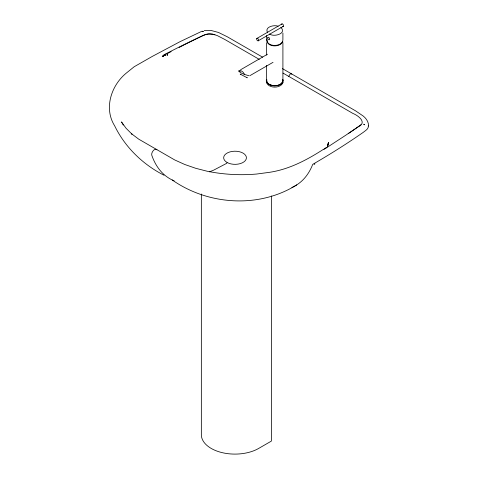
<?xml version="1.0" encoding="UTF-8"?>
<svg xmlns="http://www.w3.org/2000/svg" width="478" height="478" viewBox="0 0 478 478"><rect width="100%" height="100%" fill="white"/><g stroke="black" fill="none" stroke-linecap="round" stroke-linejoin="round"><path stroke-width="0.72" d="M282.892 39.937L282.91 33.024M368.377 125.935C368.592 129.054 365.323 130.631 363.316 132.31A813.693 469.784 0 0 1 318.001 161.271L312.72 164.36A105.662 61.005 60 0 1 291.879 187.484M368.478 126.019C368.795 121.962 366.166 118.317 363.089 115.945L355.566 110.842L282.468 68.635M328.577 142.492L327.818 145.252M163.1 56.099L162.508 56.374L164.808 54.629L164.348 54.57L178.372 47.453A807.073 463.092 0.3 0 1 201.035 36.436L206.245 34.302L208.808 33.908L212.865 34.237L217.215 35.557L224.648 39.387L259.273 59.38M266.921 39.411C266.246 47.017 281.207 47.4 282.839 40.618M266.921 39.877C266.246 47.483 281.207 47.86 282.839 41.084M266.581 79.575L266.264 80.878L267.399 83.327M266.796 79.569C265.786 87.725 283.711 87.725 282.701 79.569M283.197 80.836C281.351 87.599 268.206 87.611 266.3 80.836M283.155 82.126C281.189 88.783 268.301 88.783 266.336 82.126M324.048 149.554L324.162 149.16M327.526 146.358L328.5 142.862L327.561 146.065M165.633 54.163C164.88 54.671 162.645 55.693 163.613 55.974M328.464 142.994L327.508 146.101M324.705 148.789L325.763 147.977M327.52 146.041L328.422 143.233M288.772 76.408L289.979 74.263L290.983 73.737L291.837 74.132M328.219 143.794L327.555 145.252M163.177 56.673L163.864 55.526L163.494 55.502L164.151 55.125L163.177 56.673L163.004 55.866M282.91 82.102L280.723 84.289M326.199 148.013L338.544 139.929A807.073 463.098 0.3 0 0 357.891 126.993C367.594 122.774 358.697 115.73 352.895 113.429L283 73.074M314.124 164.552L314.948 163.793M324.437 148.933L326.904 147.272M360.926 124.656L357.837 127.034A806.571 465.668 0 0 1 348.217 133.601M244.539 74.466C233.449 70.278 241.754 68.091 244.539 74.466L249.223 75.811M323.726 149.16C306.792 160.04 288.73 169.678 268.487 172.462L256.602 174.04C240.052 175.462 223.328 174.542 207.052 171.202L195.741 168.298L184.849 164.528L174.787 159.981L138.751 139.176L131.45 133.697L132 134.181L126.055 128.247L121.502 121.92L123.27 125.099M240.565 69.788L267.525 54.193M163.864 55.526L163.494 55.687L166.051 54.946L163.679 55.508M256.776 38.491L282.044 23.9M258.132 40.851A1.41 0.813 60 0 0 258.132 38.855A1.41 0.813 60 0 0 256.638 38.987A1.41 0.813 60 0 0 258.132 40.851L283.406 26.26M273.04 62.325L250.09 75.554M296.76 184.878C259.172 208.545 208.289 205.253 172.259 179.997M162.239 56.32L163.309 55.878M209.418 171.841L213.57 170.204L226.871 163.237M202.027 31.195L179.979 41.7L152.368 56.374L134.175 66.753L126.001 73.343C111.093 85.717 103.72 108.494 114.648 125.804C125.009 147.206 142.886 164.498 164.014 175.235M163.345 55.263L164.48 54.862M214.975 34.763C210.338 33.191 205.229 33.938 201.077 36.531A806.571 465.668 0 0 0 184.711 44.591M276.935 85.55L278.973 85.06M204.16 30.556L211.013 30.455L218.482 32.456L227.319 36.8L262.589 57.163M274.748 85.717L272.556 85.55L268.767 84.289M278.142 26.26C274.073 24.468 263.868 27.103 267.74 32.797M238.588 71.037L240.422 71.575M240.894 74.323L240.189 74.12L247.293 77.812L247.048 77.526M269.58 34.01C273.9 37.427 287.188 33.466 280.897 27.479M167.354 53.231L167.509 53.554M282.91 79.575L283.233 80.878M266.599 39.937L266.581 35.533M282.91 42.656L282.91 80.035M271.361 195.944L271.361 441.104L258.688 448.418A33.591 19.395 0 0 1 222.079 452.624A33.591 19.395 0 0 1 201.346 434.705L201.346 194.02M266.581 42.656L266.581 55.101M266.581 65.384L266.581 80.035M174.165 180.845A105.662 61.005 -60 0 1 151.789 155.248A3.967 2.288 -60 0 1 153.42 150.474A3.967 2.288 -60 0 1 156.921 149.823M168.113 53.231A806.571 465.668 0 0 1 171.154 51.612M179.131 47.442A806.571 465.668 0 0 1 184.09 44.908M281.548 24.611A1.41 0.813 60 0 1 282.546 24.031A1.41 0.813 60 0 1 283.544 25.758A1.41 0.813 60 0 1 282.546 26.332M363.794 124.238L364.553 124.758L363.794 124.238M203.275 31.566L202.612 31.261L203.275 31.566M167.425 55.281L166.953 53.793A1.064 0.353 75.5 0 1 167.425 55.281M226.996 162.424A11.376 6.567 0 0 0 246.033 159.479A11.376 6.567 0 0 0 232.099 151.436A11.376 6.567 0 0 0 226.996 162.424M267.674 37.953A1.41 0.813 60 0 0 269.168 39.817A1.41 0.813 60 0 0 269.168 37.822A1.41 0.813 60 0 0 267.674 37.953"/></g></svg>
